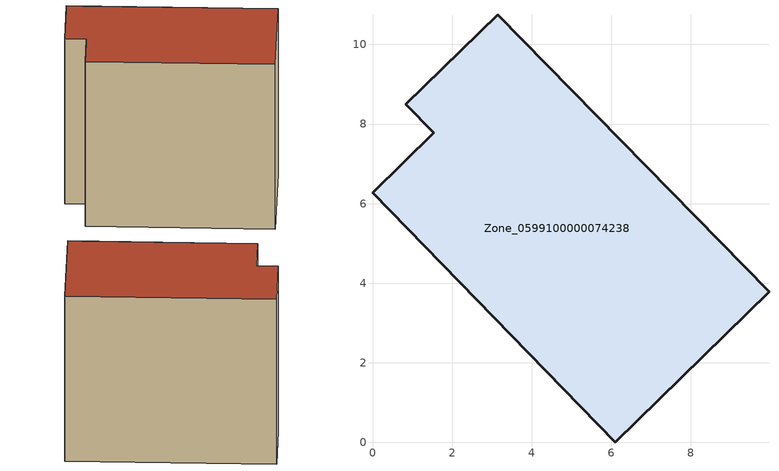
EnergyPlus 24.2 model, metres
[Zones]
Zone_0599100000074238
 floor ground (C_G): 9.96,3.78 6.1,0 0,6.27 1.54,7.78 0.84,8.5 3.14,10.75 z0
 wall outside (C_F): 6.1,0 9.96,3.78 3.14,10.75 0.84,8.5 1.54,7.78 0,6.27 6.1,0 z0:8.61
 roof outside (C_R): 0,6.27 6.1,0 9.96,3.78 3.14,10.75 0.84,8.5 1.54,7.78 z8.61
[BUILDING]
Pand.0599100000074238: North Axis=0; Terrain=City; Loads Convergence Tolerance Value=0.04; Temperature Convergence Tolerance Value=0.4; Solar Distribution=FullExterior; Maximum Number of Warmup Days=25; Minimum Number of Warmup Days=1
[Site:Location]
Rotterdam.The.Hague.AP_ZH_NLD Design_Conditions: Latitude=51.96; Longitude=4.45; Time Zone=1; Elevation=-4.5
[SITE:GROUNDTEMPERATURE:BUILDINGSURFACE]
18, 18, 18, 18, 18, 18, 18, 18, 18, 18, 18, 18
[MATERIAL] Thermal Absorptance=0.9; Solar Absorptance=0.7; Visible Absorptance=0.7
Name | Roughness | Thickness | Conductivity | Density | Specific Heat
G.TI.1975-1991 | MediumSmooth | 0.15 | 0.288461 | 540 | 1210
F.TI.1975-1991 | Rough | 0.3 | 0.230769 | 1920 | 840
R.TI.1975-1991 | MediumRough | 0.2 | 0.153846 | 1500 | 1000
[CONSTRUCTION]
C_G: G.TI.1975-1991
C_F: F.TI.1975-1991
C_R: R.TI.1975-1991
[ZONE]
Zone_0599100000074238: Type=1; Multiplier=1; Ceiling Height=Autocalculate; Volume=Autocalculate; Floor Area=autocalculate; Part of Total Floor Area=Yes
[ZONEINFILTRATION:DESIGNFLOWRATE]
Infil_Zone_0599100000074238: Zone or ZoneList or Space or SpaceList=Zone_0599100000074238; Schedule=AlwaysOn; Design Flow Rate Calculation Method=Flow/Area; Flow Rate per Floor Area=0.003; Constant Term Coefficient=1; Temperature Term Coefficient=0; Velocity Term Coefficient=0; Velocity Squared Term Coefficient=0
[HVACTEMPLATE:ZONE:IDEALLOADSAIRSYSTEM]
Zone_0599100000074238: Maximum Heating Supply Air Temperature=50; Minimum Cooling Supply Air Temperature=13; Maximum Heating Supply Air Humidity Ratio=0.0156; Minimum Cooling Supply Air Humidity Ratio=0.0077; Heating Limit=NoLimit; Cooling Limit=NoLimit; Dehumidification Control Type=ConstantSensibleHeatRatio; Cooling Sensible Heat Ratio=0.7; Dehumidification Setpoint=60; Humidification Control Type=None; Humidification Setpoint=30; Outdoor Air Method=None; Outdoor Air Flow Rate per Person=0.00944; Outdoor Air Flow Rate per Zone Floor Area=0; Outdoor Air Flow Rate per Zone=0; Demand Controlled Ventilation Type=None; Outdoor Air Economizer Type=NoEconomizer; Heat Recovery Type=None; Sensible Heat Recovery Effectiveness=0.7; Latent Heat Recovery Effectiveness=0.65
[ZONECONTROL:THERMOSTAT]
ThermostatControl_Zone_0599100000074238: Zone or ZoneList=Zone_0599100000074238; Control Type Schedule=DualSetpointControlType; Control 1=Thermostat_Zone_0599100000074238; Temperature Difference Between Cutout And Setpoint=0
[THERMOSTATSETPOINT:DUALSETPOINT]
Thermostat_Zone_0599100000074238: Heating Setpoint Temperature Schedule=HeatingSetpoint_Zone_0599100000074238; Cooling Setpoint Temperature Schedule=CoolingSetpoint_Zone_0599100000074238
[SCHEDULE:COMPACT]
HeatingSetpoint_Zone_0599100000074238: Through: 12/31, For: AllDays, Until: 24:00, 21
CoolingSetpoint_Zone_0599100000074238: Through: 12/31, For: AllDays, Until: 24:00, 24
DualSetpointControlType: Through: 12/31, For: AllDays, Until: 24:00, 4
AlwaysOn: Through: 12/31, For: AllDays, Until: 24:00, 1
